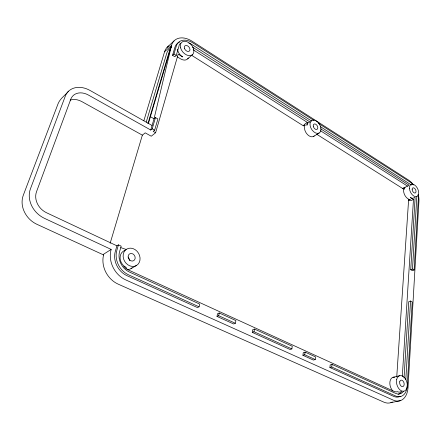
<?xml version="1.0" encoding="UTF-8"?>
<svg xmlns="http://www.w3.org/2000/svg" width="441" height="441" viewBox="0 0 441 441"><rect width="100%" height="100%" fill="white"/><g stroke="black" fill="none" stroke-linecap="round" stroke-linejoin="round"><path stroke-width="0.66" d="M416.817 196.741L412.489 269.082L414.116 270.008L418.333 198.797A13.511 8.054 63.8 0 0 418.007 194.646M415.141 197.507L410.725 269.738L412.357 270.658L414.116 270.008M405.803 379.635L410.554 301.032L408.757 301.633L404.033 378.036M402.297 376.52L413.471 199.486L410.384 197.546A6.703 3.986 63.8 0 0 414.568 197.276M396.74 376.961L408.581 200.352A6.659 3.991 63.9 0 0 409.165 199.999M400.274 396.316A16.03 10.369 73.9 0 1 393.559 396.338L329.896 367.524L330.193 364.928L332.04 364.409L395.638 393.4A13.395 8.644 73.8 0 0 403.498 391.343M329.896 367.524L331.748 367.011L332.04 364.409M315.26 359.531L315.591 356.907L305.089 352.122L303.27 352.679L302.917 355.314L313.43 360.071L315.26 359.531L304.737 354.757L302.917 355.314M304.737 354.757L305.089 352.122M291.876 348.925L292.256 346.268L254.463 329.041L252.71 329.686L252.241 332.376L290.068 349.498L291.876 348.925L253.994 331.737L252.241 332.376M193.164 49.805L307.355 122.405L306.903 125.25A7.249 4.675 58.6 0 1 309.532 122.135M253.994 331.737L254.463 329.041M235.395 323.297L235.907 320.579L219.238 312.983L217.54 313.689L216.989 316.423L233.669 323.97L235.395 323.297L218.686 315.717L216.989 316.423M218.686 315.717L219.238 312.983M199.084 306.826L199.685 304.07L129.351 272.009A15.81 13.313 58.6 0 1 119.583 251.695L121.181 246.155L118.442 244.865L116.937 245.819L115.322 251.348A18.919 15.959 58.6 0 0 127.025 275.702L197.414 307.559L199.084 306.826L128.568 274.831A18.974 15.975 58.6 0 1 116.826 250.411L118.442 244.865M125.977 268.437L126.253 267.428A9.487 8.026 58.4 0 1 120.095 258.393A9.487 8.026 58.4 0 1 125.145 250.323M110.145 243.272L142.355 135.155L145.205 132.846L151.246 136.214L155.607 132.752L178.181 54.144L182.613 56.917A8.164 5.562 49.4 0 1 177.48 49.116M155.607 132.752L153.181 131.39L154.648 130.222L157.895 118.954L155.491 117.576L154.036 118.778L150.75 130.029L88.47 95.069A15.683 12.028 43.5 0 0 70.781 99.203L36.526 191.708A16.736 14.222 43 0 0 46.57 212.76L116.937 245.819M179.531 42.093A16.284 11.113 49.8 0 0 174.873 47.413L172.563 55.318L174.807 56.713L176.229 55.428L178.903 46.454A8.186 5.562 49.5 0 1 180.816 43.19M150.75 130.029L152.211 128.849L155.491 117.576M172.563 55.318L173.986 54.028L176.29 46.112A16.323 11.119 49.8 0 1 192.761 42.832L313.733 120.327M147.928 123.634L169.553 50.588A17.508 12.039 49.7 0 1 171.351 47.198M152.068 125.498L148.435 123.397L171.527 45.307A20.352 13.897 49.8 0 1 192.127 41.245L408.349 179.939A16.852 10.071 63.9 0 1 413.63 184.988M146.236 122.124L166.786 53.135A17.425 12.034 49.6 0 1 171.516 47.534M143.86 120.735L164.57 51.762A20.104 13.886 49.6 0 1 168.964 45.881M68.559 91.204C65.141 95.35 60.185 98.475 58.118 103.613L23.296 195.253C19.073 206.653 26.366 219.552 36.983 224.331L103.657 254.964M167.067 47.407L174.013 40.93M164.57 51.762L171.527 45.307L154.036 118.778L150.414 116.711M187.734 58.802L192.761 54.381M405.07 187.287L404.965 187.359A6.681 3.986 63.8 0 0 403.895 192.849A6.681 3.986 63.8 0 0 407.886 198.698L410.973 200.627L413.471 199.486M307.355 122.405L305.001 123.899L304.549 126.738A7.227 4.675 58.6 0 0 307.708 134.792A7.227 4.675 58.6 0 0 314.229 135.966M191.824 55.428L303.397 125.85L304.797 124.957M418.294 194.746A16.852 10.071 63.9 0 1 418.95 200.997L408.013 387.606A20.043 12.965 73.9 0 1 393.3 400.136L125.845 279.958A23.649 19.955 58.6 0 1 111.176 249.419L103.817 254.077A23.307 19.845 58.5 0 0 118.254 284.175L383.857 402.148A19.801 12.965 74.1 0 0 392.418 401.966M313.568 136.44L319.135 133.033A7.282 4.669 58.6 0 0 317.255 121.683A7.282 4.669 58.6 0 0 310.1 125.476A7.282 4.669 58.6 0 0 319.135 133.033M131.016 268.619L136.423 265.526A9.542 8.043 58.4 0 0 135.233 249.711A9.542 8.043 58.4 0 0 123.149 256.64A9.542 8.043 58.4 0 0 136.423 265.526M316.798 134.307L402.605 188.461L407.545 186.108A6.703 3.986 63.8 0 1 408.757 185.727M408.581 200.352L410.444 199.497M410.725 269.738L412.489 269.082M393.019 377.298L399.623 375.699M390.853 402.666L400.307 400.676M126.176 249.463L120.812 247.638M331.748 367.011L395.467 395.924A16.069 10.369 73.8 0 0 407.252 385.936L412.225 301.936L410.554 301.032M111.176 249.419L44.563 218.389A23.434 19.917 43 0 1 30.451 188.792L65.29 96.171A21.962 16.841 43.5 0 1 90.102 90.488L148.435 123.397M142.355 135.155L81.844 101.601A15.468 11.973 43.1 0 0 70.196 100.079M152.211 128.849L154.648 130.222M173.986 54.028L176.229 55.428M177.161 56.746L180.474 58.813A8.131 5.562 49.4 0 0 188.301 57.997M303.954 124.957L305.117 125.696M320.491 130.756L407.545 186.108M311.66 121.066L192.226 44.75A13.599 9.261 49.9 0 0 188.875 43.124M320.53 126.732L411.42 185.055M192.535 47.143L310.084 122.069M320.679 128.822L408.906 185.121M318.363 123.293L409.816 181.874A13.511 8.054 63.8 0 1 412.93 184.559M123.689 266.254L125.156 267.792L128.59 270.074L393.901 391.31A10.689 6.913 73.8 0 0 397.506 391.669L397.622 391.724A8.01 5.16 74 0 0 401.216 391.569M403.394 188.561A14.454 8.754 63.9 0 1 404.165 189.459M408.818 199.349A14.454 8.754 63.9 0 1 409.011 200.501M303.397 125.85A7.199 4.68 58.5 0 1 304.847 125.112M402.605 188.461A6.659 3.991 63.9 0 1 404.673 188.164M132.151 267.803A9.443 8.01 58.3 0 1 126.892 269.523M392.948 391.057A7.977 5.16 74 0 1 389.921 381.812A7.977 5.16 74 0 1 394.838 377.248M401.591 391.768A13.362 8.644 73.8 0 1 398.091 394.298M128.364 257.748A3.936 3.341 58.3 0 1 129.797 260.73M128.133 256.976A3.975 3.352 58.4 0 0 133.645 260.703A3.975 3.352 58.4 0 0 133.182 254.115A3.975 3.352 58.4 0 0 128.133 256.976M399.722 381.823A3.352 2.15 73.9 0 0 402.506 386.669A3.352 2.15 73.9 0 0 403.509 381.685A3.352 2.15 73.9 0 0 399.722 381.823M180.573 47.832A8.203 5.562 49.5 0 0 192.022 55.004A8.203 5.562 49.5 0 0 188.698 42.562A8.203 5.562 49.5 0 0 180.573 47.832M184.41 48.179A3.418 2.321 49.5 0 0 189.172 51.184A3.418 2.321 49.5 0 0 187.811 46.002A3.418 2.321 49.5 0 0 184.41 48.179M396.63 379.679A8.048 5.154 73.9 0 0 403.333 391.272A8.048 5.154 73.9 0 0 405.709 379.299A8.048 5.154 73.9 0 0 396.63 379.679M409.452 188.533A6.731 3.98 63.8 0 0 416.8 196.57A6.731 3.98 63.8 0 0 415.957 186.185A6.731 3.98 63.8 0 0 409.452 188.533M412.164 189.619A2.806 1.659 63.8 0 0 415.218 192.982A2.806 1.659 63.8 0 0 414.882 188.654A2.806 1.659 63.8 0 0 412.164 189.619M313.27 126.187A3.032 1.946 58.6 0 0 317.029 129.351A3.032 1.946 58.6 0 0 316.263 124.621A3.032 1.946 58.6 0 0 313.27 126.187"/></g></svg>
